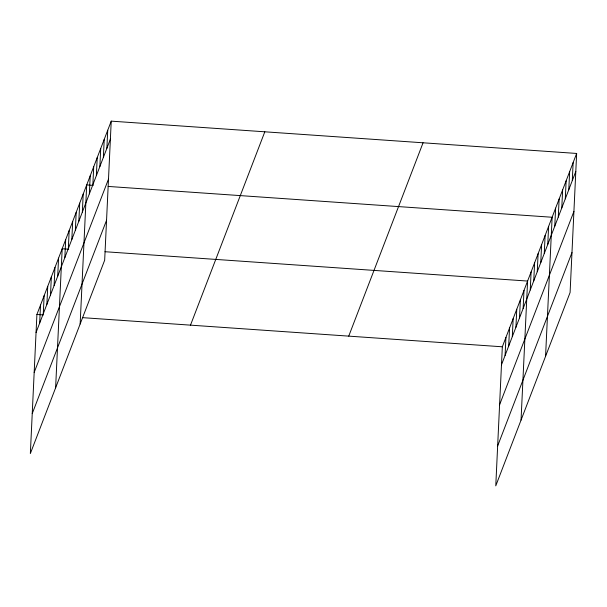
<?xml version="1.0" encoding="UTF-8"?>
<svg xmlns="http://www.w3.org/2000/svg" width="607" height="607" viewBox="0 0 607 607"><rect width="100%" height="100%" fill="white"/><g stroke="black" fill="none" stroke-linecap="round" stroke-linejoin="round"><path stroke-width="0.91" d="M111.233 121.142L36.906 314.487L30.35 453.55L104.67 260.206L111.233 121.142L576.65 153.45L570.094 292.513L495.767 485.858L502.33 346.794L576.65 153.45M39.667 323.121L40.517 305.093M43.279 313.736L44.129 295.7M46.891 304.342L47.741 286.314M50.495 294.949L51.345 276.921M54.106 285.563L54.956 267.528M57.718 276.17L58.568 258.142M55.616 387.812L62.18 248.749L68.697 249.204M64.828 257.664L65.685 239.636M68.333 248.551L69.183 230.516M71.838 239.431L72.688 221.403M75.344 230.319L76.194 212.291M78.849 221.206L79.699 203.17M82.347 212.086L83.197 194.058M80.147 324.009L86.702 184.945L93.22 185.393M89.358 193.861L90.208 175.833M92.863 184.748L93.713 166.713M96.361 175.628L97.219 157.6M99.867 166.515L100.716 148.487M103.372 157.403L104.222 139.367M106.878 148.283L107.727 130.255M505.085 355.436L505.935 337.401M508.696 346.043L509.546 328.015M512.308 336.65L513.158 318.622M515.92 327.264L516.769 309.229M519.524 317.871L520.381 299.843M523.135 308.477L523.985 290.45M521.041 420.12L527.597 281.056L104.996 251.723M530.252 289.971L531.102 271.944M533.758 280.859L534.608 262.831M537.256 271.746L538.106 253.711M540.761 262.626L541.611 244.598M544.267 253.514L545.116 235.486M547.772 244.401L548.622 226.365M545.564 356.317L552.127 217.253L108.114 186.432M554.775 226.168L555.625 208.14M558.281 217.056L559.13 199.02M561.786 207.935L562.636 189.908M565.292 198.823L566.141 180.795M568.789 189.71L569.639 171.682M572.295 180.598L573.145 162.562M36.056 332.515L110.383 139.17M34.174 372.455L108.494 179.111M32.232 413.61L106.559 220.265M190.499 325.147L264.819 131.802M348.737 336.134L423.064 142.789M501.481 364.822L575.8 171.478M499.591 404.77L573.918 211.418M497.657 445.917L571.976 252.573M36.906 314.487L43.423 314.934M82.522 317.651L502.33 346.794"/></g></svg>
